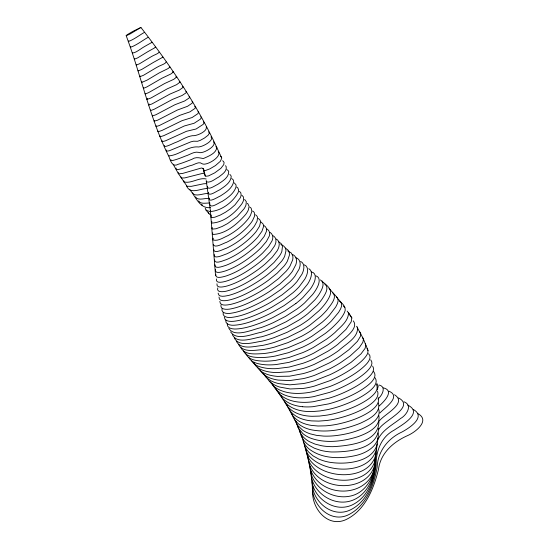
<?xml version="1.0" encoding="UTF-8"?>
<svg xmlns="http://www.w3.org/2000/svg" width="549" height="549" viewBox="0 0 549 549"><rect width="100%" height="100%" fill="white"/><g stroke="black" fill="none" stroke-linecap="round" stroke-linejoin="round"><path stroke-width="0.82" d="M374.857 460.069C375.427 475.99 365.799 493.757 348.944 496.351C331.63 499.357 311.805 487.107 310.171 468.867A73.6 43.735 -26.6 0 1 310.027 466.575M374.967 459.63C375.468 476.758 367.157 496.989 349.04 501.381C330.642 505.739 310.384 490.223 310.83 471.069M375.454 455.553C377.685 493.112 319.683 495.088 309.252 463.98A72.221 42.088 -26.6 0 1 308.058 456.15M367.048 348.505C370.136 352.719 365.133 357.406 362.415 360.336C356.198 366.265 348.903 370.925 341.416 375.077A65.036 30.785 -27.1 0 1 329.887 380.677L314.241 386.16A59.168 28.184 -27.2 0 1 303.165 388.438L290.147 388.966L279.613 387.052A76.73 36.11 -26.7 0 1 271.837 383.277L269.024 380.876L266.176 376.799M227.224 323.835C226.867 328.494 232.858 329.228 236.303 328.988C244.751 328.522 252.876 325.804 260.741 322.867A63.581 24.732 -28 0 0 272.791 317.59L284.849 311.022L295.904 303.48M375.591 457.187C375.756 475.455 369.607 496.852 351.765 505.135C333.037 513.452 310.844 496.186 311.523 476.381M312.635 483.71C309.663 502.76 329.331 524.254 348.608 514.722C366.224 505.759 373.965 485.536 377.163 467.117C377.753 451.45 387.923 438.466 401.895 432.036C408.93 428.261 426.861 416.972 413.225 409.41M375.042 459.588C376.614 498.986 318.097 501.573 309.643 466.499A72.914 42.911 -26.6 0 1 309.121 462.093M195.506 196.892C197.818 201.058 204.743 198.038 208.778 198.395M189.398 189.22C195.348 195.76 199.417 209.073 210.459 207.611M201.922 204.324L202.183 205.642M225.776 320.101C225.063 324.541 230.772 325.53 234.046 325.234C243.248 324.699 252.025 321.412 260.494 317.988A62.833 24.149 -28.1 0 0 272.359 312.402L284.053 305.628L294.566 298.038A48.676 18.995 -28 0 0 301.12 292.068L307.515 284.224A53.637 20.855 -28.1 0 0 310.357 278.823C311.654 275.632 312.539 270.582 308.812 268.66M218.125 293.152C218.557 298.059 225.913 295.925 229.057 295.328C239.488 292.466 249.047 287.127 258.126 281.376A57.7 20.292 -28.4 0 0 267.493 274.768L275.66 267.816L281.795 261.008A44.517 15.839 -28.2 0 0 284.663 256.287L285.954 250.872A49.17 17.465 -28.3 0 0 285.096 247.688L283.758 246.062L280.834 244.456M219.847 301.387C219.929 306.617 227.581 304.969 230.896 304.338C240.881 301.95 250.138 297.256 259.004 292.205A59.162 21.356 -28.3 0 0 269.278 285.679L278.583 278.569L286.05 271.35A45.711 16.717 -28.1 0 0 289.968 266.162L292.658 259.945A50.453 18.405 -28.3 0 0 292.775 256.081L291.423 253.123L287.779 250.886M313.177 486.936C309.169 505.018 325.996 528.406 345.637 519.773C365.01 510.673 373.697 488.967 378.481 469.381C380.484 453.138 393.352 441.904 407.55 435.611C415.332 432.262 431.095 420.342 417.391 413.328M269.984 232.412A46.562 15.633 -28.3 0 1 271.556 233.716L272.517 235.391L272.812 237.408A42.108 14.144 -28.2 0 1 271.961 241.004L268.475 246.659L262.779 252.883A54.742 18.227 -28.4 0 1 255.525 259.19C246.563 266.135 236.832 272.421 226.016 276.023C223.429 276.71 215.112 279.468 215.86 274.548M206.239 180.504L210.404 210.912L215.558 275.612M192.473 192.871C194.943 197.544 203.803 192.98 208.325 193.509M219.03 297.009C218.488 302.046 226.051 300.735 229.077 300.083C239.645 297.572 249.342 292.363 258.6 286.818A58.427 20.821 -28.3 0 0 268.427 280.23L277.176 273.182L283.984 266.148A45.114 16.278 -28.2 0 0 287.374 261.187L289.357 255.367A49.808 17.939 -28.3 0 0 288.973 251.84L287.923 249.987L285.35 248.052M220.938 304.949C220.039 310.226 227.76 309.561 231.012 308.854C241.059 306.85 250.399 302.334 259.368 297.524A59.896 21.898 -28.3 0 0 270.039 291.1L279.887 283.97L287.999 276.6A46.301 17.156 -28.1 0 0 292.452 271.206L295.863 264.618A51.091 18.886 -28.2 0 0 296.494 260.425C296.46 257.852 294.888 255.319 292.404 254.468M223.251 312.36C221.858 317.027 228.267 317.967 231.52 317.391C241.539 316.279 250.927 312.168 259.972 307.934A61.358 23.01 -28.2 0 0 271.33 301.84L282.172 294.806L291.526 287.237A47.489 18.062 -28.1 0 0 297.043 281.5L301.936 274.232A52.361 19.86 -28.2 0 0 303.645 269.408C304.324 266.505 303.666 262.71 300.612 261.441M207.392 186.454C207.625 191.148 215.386 185.267 217.644 184.45C222.077 181.362 228.899 177.801 228.713 171.611A41.765 10.493 -28.2 0 0 227.389 169.998L226.833 169.71M210.507 210.521L210.507 211.502C221.467 210.802 232.701 202.355 238.081 192.672A45.244 12.353 -28.3 0 0 238.554 189.693L237.827 187.957L236.797 187.106M213.273 244.394C214.638 248.937 223.601 243.042 226.572 242.315C234.917 238.142 242.534 232.467 248.793 225.543A50.151 15.242 -28.4 0 0 252.547 220.595L254.537 216.21L254.365 212.786A38.375 11.707 -28.2 0 0 252.664 211.036M208.373 192.445C208.243 197.455 217.534 190.503 219.531 189.92C224.253 186.708 230.518 183.03 231.211 176.805A42.65 10.953 -28.3 0 0 230.299 174.85L229.839 174.486M209.903 204.502C210.665 209.018 219.6 202.176 222.016 201.49C227.561 197.969 233.634 193.804 235.898 187.333A44.394 11.886 -28.3 0 0 235.885 184.697L234.258 182.872M222.18 308.346C220.389 313.486 227.89 314.014 231.218 313.204C241.279 311.633 250.66 307.303 259.691 302.774A60.623 22.447 -28.2 0 0 270.719 296.487L281.081 289.385L289.824 281.898A46.898 17.609 -28.1 0 0 294.813 276.319L298.958 269.381A51.73 19.366 -28.2 0 0 300.125 264.865C300.509 261.921 299.027 258.572 295.986 257.742M173.196 164.295L178.171 173.271L187.017 186.248L191.272 186.358L203.706 183.778L206.843 183.579M214.453 259.993C215.03 264.79 223.484 260.37 226.394 259.629C236.104 255.546 244.875 249.431 252.629 242.342A52.478 16.717 -28.5 0 0 258.147 236.605L261.962 231.218L263.534 226.634A40.262 12.908 -28.2 0 0 263.026 223.958L261.084 222.043M180.971 176.97L181.369 178L184.732 177.917L203.254 173.216L204.715 173.827L205.504 176.304L208.442 175.934L214.728 172.86L220.876 168.337L223.786 164.59L224.088 162.552L223.422 161.379A39.96 9.587 -28.2 0 0 222.558 160.795M216.951 283.799C216.162 288.994 224.644 286.619 227.451 285.885C238.156 282.611 247.867 276.737 256.987 270.348A56.224 19.249 -28.4 0 0 265.339 263.815L272.29 257.165L277.087 250.886A43.316 14.981 -28.2 0 0 278.926 246.707L279.263 244.264L278.899 242.143A47.873 16.545 -28.3 0 0 277.149 239.645L276.277 239.007M211.193 216.086L211.022 217.191L211.475 217.589L214.734 217.246L220.341 215.043L225.536 212.202L230.614 208.695L235.034 204.818L240.146 198.052A46.089 12.826 -28.4 0 0 241.128 194.73L240.764 192.72L239.364 191.272M213.733 249.534C214.021 254.599 223.958 248.766 226.559 248.169C235.377 243.989 243.399 238.136 250.179 231.129A50.933 15.729 -28.5 0 0 254.523 225.9L257.11 221.165L257.495 217.349A39.013 12.105 -28.2 0 0 256.17 215.29L255.429 214.776M377.369 389.618L378.206 386.112L376.875 383.497M212.202 227.506L212.01 228.665L212.518 229.084L216.059 228.768L222.05 226.517L227.643 223.539L237.079 216.608L243.948 208.943A47.742 13.787 -28.4 0 0 246 204.942L246.302 201.648L244.593 199.39M209.389 198.038C208.044 203.597 218.509 196.604 220.224 196.055C225.598 192.624 231.994 188.636 233.606 182.042A43.529 11.419 -28.3 0 0 233.133 179.756L231.753 178.555M214.975 264.783C214.535 269.909 223.594 265.956 226.27 265.215C236.386 261.242 245.499 255.038 253.693 247.963A53.239 17.218 -28.5 0 0 259.801 242.006L264.241 236.324L266.437 231.369A40.88 13.313 -28.2 0 0 266.361 228.377L265.49 226.799L263.987 225.57M168.516 155.237C169.957 159.327 172.029 167.973 178.151 164.288C182.817 162.936 187.312 161.077 191.848 159.34C195.76 156.582 199.562 157.913 203.329 158.551C208.27 156.321 216.292 153.473 216.786 147.441C196.885 104.283 169.936 64.919 140.908 27.45L133.963 30.819A12.215 0.81 -27.8 0 0 130.985 32.466L128.391 33.997A9.388 0.624 -27.8 0 0 126.894 34.971L126.517 35.26A10.294 0.679 -27.8 0 0 126.181 35.671C141.072 75.474 149.712 117.623 168.543 155.902C178.631 155.381 187.092 146.665 197.153 146.878C200.824 148.079 214.837 140.578 210.974 136.852M217.768 287.909C216.004 293.125 224.623 291.745 227.389 290.874C238.314 287.909 248.23 282.104 257.591 275.879A56.966 19.764 -28.4 0 0 266.464 269.291L274.026 262.477L279.496 255.916A43.92 15.406 -28.2 0 0 281.85 251.463L282.467 246.467A48.525 17.005 -28.3 0 0 281.15 243.626L278.563 241.69M377.643 440.291C381.953 430.114 392.432 424.981 400.66 418.434C406.39 415.36 413.102 405.217 404.03 401.786M183.826 180.861L183.716 181.863C191.141 184.004 198.978 177.162 206.191 178.981M140.921 27.464L129.955 34.045L126.208 35.706M214.234 254.551C213.41 260.041 224.198 254.496 226.497 253.947C235.775 249.795 244.175 243.79 251.463 236.729A51.709 16.223 -28.5 0 0 256.39 231.232L259.581 226.167L260.555 221.961A39.638 12.503 -28.2 0 0 259.629 219.593L258.229 218.447M211.859 221.583L211.612 223.086C223.683 222.599 235.157 213.156 242.102 203.473A46.919 13.306 -28.4 0 0 243.612 199.809L243.399 196.885L241.965 195.369M216.539 278.933C215.098 284.526 224.781 281.644 227.547 280.745C237.998 277.218 247.469 271.302 256.301 264.783A55.49 18.735 -28.4 0 0 264.11 258.346L270.437 251.895L274.575 245.918A42.712 14.562 -28.2 0 0 275.914 242.02L275.927 239.789L275.255 237.895A47.221 16.086 -28.3 0 0 273.093 235.741M212.772 232.879L212.518 234.45C225.55 234.293 237.381 223.971 245.678 214.446A48.559 14.267 -28.4 0 0 248.285 210.116L249.129 206.451L247.908 203.809A37.099 10.925 -28.2 0 0 247.249 203.343M158.002 131.039L157.858 131.472L158.565 131.595L161.886 130.497L182.042 120.67L192.088 117.534L197.805 113.725L198.642 112.346L197.983 111.804M215.565 269.435C214.103 274.761 223.615 271.515 226.14 270.678C236.626 266.869 246.062 260.61 254.661 253.583A53.994 17.719 -28.5 0 0 261.345 247.434L266.409 241.471L269.243 236.159A41.498 13.725 -28.2 0 0 269.628 232.858L269.031 231.06L267.795 229.612A45.903 15.187 -28.3 0 0 266.958 229.029M170.931 159.635C170.293 161.639 174.15 159.979 175.097 159.855C178.59 158.812 181.973 157.453 185.349 156.088C189.652 154.893 194.023 151.229 198.642 152.361C202.375 154.53 217.596 145.711 213.424 141.793M178.452 172.578L178.171 173.271L178.864 173.807L182.467 173.477L201.408 168.001L203.089 168.399L204.153 170.348L205.628 170.444L209.91 168.845L215.428 165.592L220.389 161.248L221.782 158.098L216.786 147.441L215.846 146.693M143.474 87.785L143.392 88.176L143.982 88.156L146.912 86.907L161.893 78.246L170.787 74.019L173.45 71.994L172.585 71.871M213.335 238.156L212.84 239.886C217.878 241.656 223.45 237.497 228.048 235.576C235.288 231.527 241.965 226.353 247.29 219.977A49.355 14.754 -28.4 0 0 250.468 215.332L251.881 211.31L251.168 208.27A37.737 11.316 -28.2 0 0 249.939 207.22M150.598 109.958L150.412 110.356L150.886 110.5L154.255 109.23L172.393 99.444L182.076 95.492L186.111 92.795L186.571 91.882L185.782 91.697M160.068 135.946L159.821 136.454L160.411 136.674L163.664 135.706L184.32 125.975L194.161 123.244L200.33 119.229L201.456 117.651L200.708 116.841M156.211 125.742L155.93 126.236L156.396 126.469L159.306 125.549L179.708 115.365L189.892 111.879L195.156 108.283L195.719 107.103L194.456 106.732M145.348 93.296L145.121 93.797L145.622 93.852L148.573 92.651L164.597 83.544L173.765 79.317L176.833 76.942L175.797 76.839M152.512 115.201L152.588 115.914L155.916 114.748L174.884 104.749L184.622 100.989L189.021 98.106L189.721 97.029L189.082 96.693M162.216 140.736L161.859 141.319L162.326 141.649L165.482 140.825L186.55 131.273L196.103 128.994L203.137 124.403L204.221 122.743L203.363 121.864M176.085 168.083C174.884 172.365 188.554 165.791 190.544 165.599C194.03 165.112 198.903 160.871 202.046 163.705C206.067 166.471 222.462 156.582 218.248 151.538M138.211 70.402L138.101 70.938L141.752 69.428L153.494 62.36A5.119 0.549 -27.8 0 1 154.756 61.673L162.971 57.13L162.271 57.103M136.378 64.569L136.214 65.098L139.432 63.821L150.604 57.069A4.831 0.487 -27.8 0 1 151.771 56.417C153.651 55.106 158.736 53.624 159.011 52.121M154.489 120.348L154.139 121.192L157.604 120.19L177.32 110.061L187.573 106.28L192.123 103.185L192.761 102.059L192.013 101.709M164.46 145.416C163.204 148.875 174.41 142.61 175.893 142.369C181.383 140.215 186.468 136.571 192.39 135.692C196.679 136.248 207.549 131.321 206.3 127.004M378.975 429.188C382.722 420.953 416.149 407.262 398.533 397.895M141.937 81.794L141.676 82.487L147.194 80.072L159.141 72.948L168.076 68.556L169.998 67.06L169.291 66.923M377.938 398.993C381.891 395.74 386.949 386.839 379.071 385.014M140.194 76.002L139.851 76.716L143.509 75.288L156.341 67.657A5.415 0.618 -27.8 0 1 157.687 66.93C160.02 65.365 165.578 64.034 166.148 61.941M166.793 149.98L166.203 150.714L166.388 151.27L169.277 150.776L190.86 141.848L193.605 141.189L197.503 141.285L200.227 140.379L204.448 138.06L208.105 135.226L209.519 132.933L208.483 131.884M149.191 104.077L148.745 105.017L151.86 103.994L169.847 94.14L179.413 90.05L183.359 87.167L182.392 86.735M379.091 421.309C383.319 414.591 408.168 403.467 394.511 394.738M147.544 98.422L146.912 99.444L150.934 98.01L167.246 88.842L176.641 84.656L180.141 82.027L179.297 81.753M379.187 405.937C383.73 401.937 395.156 390.627 383.25 387.827M379.812 413.047C384.266 408.236 402.04 396.563 388.912 391.176M144.181 32.521C140.839 34.271 133.332 39.96 128.274 41.504A11.206 0.817 -27.8 0 1 128.83 40.935M147.962 37.414C143.831 39.576 135.802 45.773 130.353 47.289A12.119 0.968 -27.8 0 1 130.71 46.912M155.086 47.303L155.751 47.241L148.745 51.167A4.536 0.425 -27.8 0 0 147.667 51.771L137.607 57.913L134.299 59.237L134.491 58.736A13.979 1.304 -27.8 0 1 134.67 58.558M151.73 42.307L152.087 42.287L145.67 45.91A4.241 0.371 -27.8 0 0 144.682 46.473C140.894 48.511 135.96 52.958 132.426 53.04A13.073 1.132 -27.8 0 1 132.549 52.896M209.999 203.096C206.458 202.691 200.57 204.674 198.649 200.859M207.694 188.554C200.605 188.156 190.29 195.218 186.488 185.782L186.44 185.459M302.684 406.734C295.849 406.123 288.877 404.03 283.661 399.398A80.518 39.741 -26.3 0 1 278.837 393.05M210.294 211.674L206.314 210.349L205.189 208.236M311.31 271.927C316.979 272.812 315.565 280.12 313.52 283.696A54.276 21.363 -28.1 0 1 310.103 289.357L302.952 297.441A49.273 19.469 -28 0 1 295.904 303.48M315.895 275.852C321.584 277.629 318.667 285.109 316.553 288.685A54.914 21.878 -28 0 1 312.546 294.587L304.654 302.863A49.87 19.949 -27.9 0 1 297.112 308.95L285.555 316.389L273.182 322.709A64.329 25.329 -28 0 1 260.995 327.629C252.78 329.345 234.492 338.191 228.837 328.329M211.399 215.332L209.286 214.028L205.889 209.999M304.228 264.817C308.01 266.08 308.167 270.877 307.063 274.061A52.999 20.354 -28.2 0 1 304.791 279.18L299.143 286.75A48.086 18.529 -28 0 1 293.111 292.617L283.16 300.221L271.872 307.152A62.099 23.573 -28.1 0 1 260.24 313.012C251.723 316.752 242.905 320.28 233.593 321.302C230.333 321.611 224.39 321.563 224.328 317.068M320.396 279.915C324.171 283.483 331.383 287.408 330.594 293.386C329.647 297.469 327.225 301.01 324.747 304.311A56.849 23.47 -27.9 0 1 318.976 310.789L308.909 319.422A51.661 21.432 -27.8 0 1 300.035 325.42L287.202 332.275L274.164 337.58A66.621 27.196 -27.8 0 1 261.887 341.204C253.563 342.253 239.138 347.551 234.286 337.93M407.873 405.176C424.082 413.164 400.626 425.708 394.127 430.162C381.267 436.839 375.99 450.962 376.147 464.756C374.233 482.736 366.622 503.056 348.821 510.604C330.622 517.837 311.386 500.064 312.093 481.72M339.508 301.305C342.988 303.542 346.913 308.133 344.525 312.443C341.972 317.974 337.642 322.441 333.325 326.641A59.484 25.721 -27.7 0 1 325.276 333.456L312.642 341.903A54.097 23.525 -27.6 0 1 302.375 347.249L288.527 352.657L275.378 356.026A69.798 29.879 -27.4 0 1 263.76 357.468C256.891 357.433 247.098 358.092 243.365 350.983M332.365 292.473C338.177 297.284 330.175 305.402 327.156 309.739A57.501 24.019 -27.8 0 1 320.794 316.354L310.048 325.015A52.265 21.946 -27.8 0 1 300.777 330.903L287.607 337.47L274.459 342.356A67.403 27.841 -27.7 0 1 262.264 345.472C254.249 346.261 240.977 350.276 236.372 341.272M324.795 284.114C329.894 287.889 324.589 295.074 322.174 298.992A56.204 22.928 -27.9 0 1 316.986 305.306L307.625 313.863A51.064 20.931 -27.9 0 1 299.178 319.923L286.722 327.026L273.862 332.715A65.853 26.565 -27.8 0 1 261.557 336.805C253.357 337.896 236.907 344.909 232.33 334.519M343.42 306.116L344.909 307.461M220.636 156.335L221.576 157.282M336.489 297.05L341.183 302.472L341.711 305.676L340.696 308.716L338.596 312.374L331.452 320.911A58.818 25.144 -27.7 0 1 323.951 327.691L311.914 336.262A53.486 22.989 -27.7 0 1 301.943 341.828L288.266 347.668L275.063 351.58A68.989 29.186 -27.5 0 1 263.191 353.611C255.903 353.851 244.957 355.532 240.908 347.785M353.281 320.897C359.705 328.727 342.384 339.584 337.82 344.353A61.515 27.525 -27.5 0 1 328.233 351.031L314.069 358.772A55.964 25.192 -27.5 0 1 303.151 363.232L289.138 367.082L276.531 368.633A72.303 32.068 -27.2 0 1 265.984 368.194C260.569 367.302 254.146 365.723 251.373 360.467M347.181 311.091L351.847 317.94L351.168 321.899L345.966 329.4L336.516 338.369A60.829 26.915 -27.5 0 1 327.417 345.136L313.712 353.165A55.339 24.63 -27.5 0 1 302.973 357.962L288.952 362.367L276.106 364.557A71.459 31.32 -27.3 0 1 265.146 364.756C259.217 364.152 251.696 363.164 248.601 357.31M356.596 326.278L363.177 338.486L368.07 350.585M368.475 353.686C372.407 357.035 368.269 362.258 365.607 364.948C358.675 371.824 350.173 376.854 341.553 381.308A65.763 31.478 -27.1 0 1 329.757 386.558L314.014 391.437A59.827 28.816 -27.1 0 1 303.055 393.187C295.458 393.818 287.58 393.304 280.477 390.332A77.656 36.982 -26.6 0 1 273.381 385.899L269.978 381.761M359.705 331.829L360.748 333.696L360.453 336.276L357.42 341.348L348.889 349.754L339.845 356.507A62.902 28.788 -27.3 0 1 329.373 362.889L314.433 369.889A57.233 26.359 -27.4 0 1 303.309 373.574L289.501 376.189L277.554 376.401A74.033 33.619 -27 0 1 267.974 374.638C263.712 373.258 259.293 370.98 257.152 366.849M373.492 371.399C377.815 376.264 371.748 382.152 368.043 385.185C359.945 391.65 350.502 396.193 340.902 399.946A67.987 33.647 -26.8 0 1 328.597 403.906L312.971 406.692A61.824 30.778 -27 0 1 302.684 406.734M370.685 359.821C374.185 363.809 369.546 368.798 366.677 371.604C359.334 378.378 350.488 383.277 341.512 387.539A66.498 32.185 -27 0 1 329.496 392.398L313.719 396.625A60.486 29.461 -27.1 0 1 302.931 397.826C295.582 398.046 287.971 397.037 281.431 393.482A78.596 37.881 -26.5 0 1 275.063 388.397L273.299 385.92M322.071 280.964C324.727 285.089 321.481 290.105 319.436 293.784A55.559 22.399 -28 0 1 314.845 299.905L306.212 308.346A50.46 20.437 -27.9 0 1 298.203 314.433L286.18 321.728L273.532 327.753A65.091 25.94 -27.9 0 1 261.262 332.275C252.499 333.771 236.928 341.348 230.594 331.905M330.381 289.886L329.091 288.472L337.292 297.64L338.198 300.584L337.498 303.46L335.762 306.96L329.393 315.277A58.16 24.575 -27.8 0 1 322.455 321.988L311.05 330.628A52.876 22.461 -27.7 0 1 301.408 336.379L287.964 342.603L274.754 347.023A68.193 28.507 -27.6 0 1 262.697 349.61C255.031 350.125 242.919 352.932 238.575 344.552M351.847 317.94L348.471 312.614C348.732 321.069 340.305 326.902 335.014 332.461A60.157 26.311 -27.6 0 1 326.429 339.275L313.239 347.538A54.715 24.074 -27.6 0 1 302.719 352.63L288.753 357.557L275.728 360.35A70.622 30.593 -27.3 0 1 264.412 361.18C257.831 360.865 248.086 360.569 245.609 353.076M362.601 337.546L363.417 339.598L362.841 342.322L359.327 347.558L350.097 356.013L340.558 362.669A63.609 29.44 -27.3 0 1 329.695 368.825L314.46 375.372A57.871 26.956 -27.3 0 1 303.302 378.618L289.694 380.567L278.158 380.086A74.918 34.429 -26.9 0 1 269.134 377.65C265.503 376.092 261.969 373.711 260.13 370.101M375.084 377.815C378.789 383.353 372.325 388.939 368.331 392.089C359.904 398.348 350.207 402.657 340.346 406.088A68.742 34.402 -26.8 0 1 327.986 409.54L320.019 410.94L312.539 411.558A62.497 31.458 -26.9 0 1 302.574 410.988C296 409.959 289.412 407.262 284.945 402.163A81.499 40.715 -26.2 0 1 281.157 395.836M372.647 366.094C375.64 370.664 370.609 375.434 367.494 378.357C359.753 384.986 350.598 389.728 341.293 393.757A67.232 32.906 -26.9 0 1 329.105 398.19L313.362 401.71A61.152 30.113 -27 0 1 302.808 402.342C295.705 402.149 288.403 400.619 282.495 396.508A79.55 38.801 -26.4 0 1 276.881 390.778L275.186 387.519M263.143 373.409L265.963 377.259L270.424 380.532A75.817 35.26 -26.8 0 0 278.844 383.634L289.899 384.828L303.254 383.579A58.523 27.567 -27.2 0 0 314.392 380.8L329.867 374.761A64.315 30.106 -27.2 0 0 341.087 368.859L351.086 362.347L360.995 353.885L364.996 348.526L365.854 345.65L365.284 343.427M208.943 213.609L208.551 212.669M357.385 327.026C359.053 337.374 345.369 344.285 338.932 350.399A62.209 28.15 -27.4 0 1 328.885 356.953L314.303 364.351A56.595 25.769 -27.4 0 1 303.261 368.441L289.316 371.687L277.012 372.586A73.161 32.83 -27.1 0 1 266.924 371.481C261.729 370.266 255.656 367.933 253.755 362.443M272.215 383.84L272.983 385.412M206.211 181.74C210.288 183.49 215.091 178.809 218.749 177.039C221.878 174.513 227.492 171.206 226.119 166.471A40.866 10.04 -28.2 0 0 225.433 165.736M376.429 384.341C379.448 390.469 372.689 395.808 368.352 399.041C359.643 405.059 349.72 409.108 339.632 412.175A69.503 35.17 -26.7 0 1 327.266 415.085L319.394 416.087L312.079 416.293A63.176 32.144 -26.9 0 1 302.492 415.113C296.172 413.644 290.037 410.295 286.352 404.812A82.494 41.703 -26.1 0 1 284.382 401.161M289.522 409.76C291.643 415.785 296.604 420.507 302.451 422.929A64.542 33.564 -26.8 0 0 311.153 425.365L318.022 426.01L325.591 425.846A71.047 36.756 -26.6 0 0 337.793 424.123C349.198 421.639 360.549 417.864 370.287 411.29C374.514 408.223 379.846 403.556 378.336 397.709M291.917 414.234C293.681 419.546 297.606 423.979 302.513 426.621A65.235 34.285 -26.7 0 0 310.693 429.682C327.389 433.14 344.827 429.49 360.412 423.217C368.18 419.518 381.219 413.589 378.426 402.932M378.481 408.6C381.431 415.833 374.418 422.154 368.77 425.42C358.627 431.294 347.043 434.28 335.473 435.659A72.619 38.403 -26.4 0 1 323.677 436.091L316.553 435.371L310.26 433.847A65.928 35.026 -26.7 0 1 302.636 430.162L297.311 425.029L294.189 418.818M377.513 390.977C379.826 397.613 372.826 402.733 368.111 406.027C359.149 411.777 349.047 415.524 338.781 418.194A70.272 35.953 -26.6 0 1 326.47 420.52L318.729 421.11L311.619 420.898A63.856 32.851 -26.8 0 1 302.451 419.093C296.364 417.165 290.771 413.136 287.875 407.344A83.496 42.726 -26 0 1 287.01 405.402M204.715 173.827L203.089 168.399L205.12 175.975M378.81 415.332C381.102 427.225 366.979 433.415 357.9 436.695C342.542 441.513 325.241 443.764 309.862 437.855A66.621 35.767 -26.6 0 1 302.835 433.552L298.182 427.87L295.76 421.2M297.977 426.71L300.214 432.777L303.117 436.791A67.321 36.529 -26.6 0 0 309.512 441.705L315.099 444.107L321.625 445.74A74.211 40.111 -26.3 0 0 332.783 446.68C348.238 445.788 378.522 442.714 378.885 422.106M304.633 445.671L305.237 448.279A70.121 39.658 -26.5 0 0 308.792 455.437C324.795 475.05 375.434 475.571 377.184 443.949M299.685 430.732L301.058 435.522L303.487 439.886A68.021 37.298 -26.6 0 0 309.224 445.39L314.405 448.224L320.589 450.317A75.014 40.983 -26.3 0 0 331.342 451.964C347.709 452.122 377.486 449.686 378.686 428.241M303.103 440.621L304.544 445.623A69.421 38.862 -26.5 0 0 308.854 452.252L313.163 455.945L318.55 458.943A76.634 42.781 -26.2 0 0 328.329 462.011C345.801 465.394 378.536 462.183 377.65 438.15M301.456 435.638L303.961 442.83A68.721 38.073 -26.6 0 0 308.998 448.904C322.256 459.136 340.682 459.039 356.308 455.396C366.718 452.939 379.833 445.397 378.179 432.935M305.793 448.725L306.054 450.791A70.821 40.461 -26.5 0 0 308.84 458.449C323.107 481.308 375.461 481.823 376.566 448.856M375.969 452.753C376.243 487.752 321.364 487.917 308.984 461.297A71.521 41.271 -26.5 0 1 306.994 453.165"/></g></svg>
